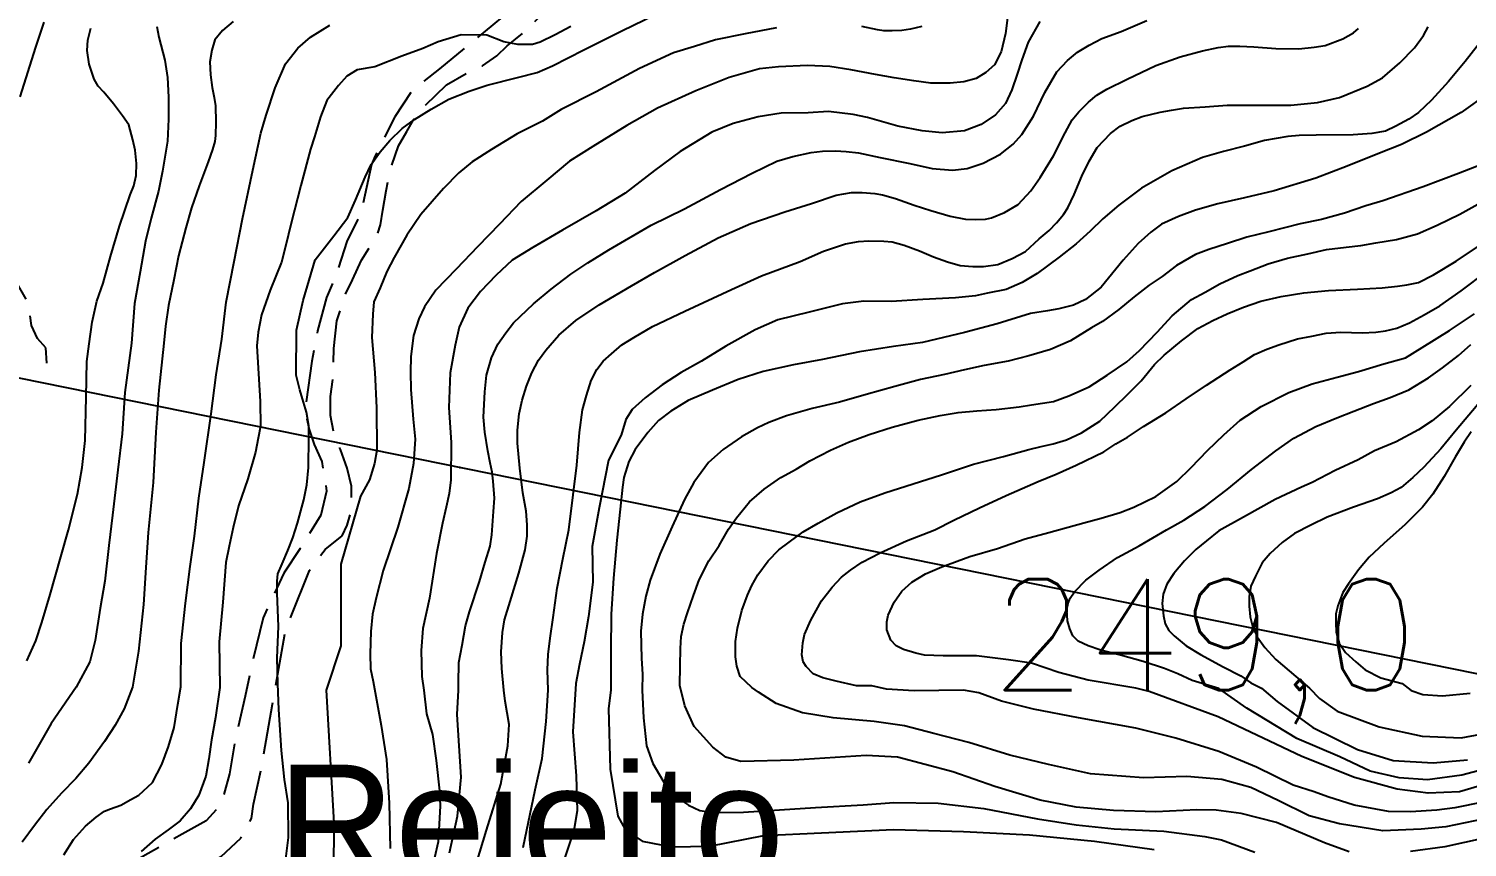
# Model space of a CAD drawing. Header units: millimetres. Extents: x 548366 to 1117317, y 7446967 to 14899125.
# Drawn here: x 555678 to 556196, y 7454978 to 7455273 of the extents above; entities that cross this region are included whole.
import ezdxf

# ---------------------------------------------------------------- set-up
doc = ezdxf.new("R2010")
doc.units = ezdxf.units.MM
doc.header["$MEASUREMENT"] = 0
doc.linetypes.add('MEIO-FIOx2', pattern=[20, 15, -5])
for name, color, linetype in [('CURVA_INTERMEDIÁRIA', 32, 'Continuous'), ('CURVA_MESTRA', 36, 'Continuous'), ('PTO_COTADO', 7, 'Continuous'), ('RADIAIS', 222, 'Continuous'), ('RUA_PAV_C_MEIO_FIO', 1, 'MEIO-FIOx2'), ('TXT_TOPÔNIMOS_1', 2, 'Continuous')]:
    doc.layers.add(name, color=color, linetype=linetype)
doc.styles.add('ARIAL', font='ARIAL.TTF')
doc.styles.add('ROMANS', font='romans.shx')

msp = doc.modelspace()

# ---------------------------------------------------------------- linework, layer by layer
at = {"layer": 'CURVA_INTERMEDIÁRIA'}
for points, elevation in [([(555770.67, 7454974.06), (555771.62, 7454981.69), (555771.41, 7454994.19), (555770.16, 7455002.55), (555769.04, 7455013.04), (555768.12, 7455027.74), (555767.74, 7455037.03), (555767.52, 7455046.44), (555767.95, 7455057.72), (555767.52, 7455069.65), (555767.43, 7455073.99), (555767.78, 7455076.68), (555769.34, 7455080.24), (555771.34, 7455085.09), (555773.17, 7455089.65), (555774.82, 7455094.94), (555777.08, 7455103.27), (555778.12, 7455108.65), (555778.73, 7455114.98), (555778.91, 7455125.72), (555778.91, 7455129.97), (555778.04, 7455134.83), (555776.56, 7455139.6), (555775.61, 7455142.89), (555774.39, 7455148.16), (555774.41, 7455164.36), (555776.85, 7455175.08), (555781.23, 7455189.69), (555787.89, 7455198.38), (555792.92, 7455204.94), (555795.71, 7455211.19), (555799.18, 7455219.47), (555801.39, 7455224.08), (555804.59, 7455228.58), (555808.06, 7455232.62), (555812.49, 7455237.05), (555816.92, 7455240.22), (555822.98, 7455243.97), (555829.33, 7455247.53), (555836.65, 7455250.42), (555843.1, 7455252.54), (555854.08, 7455255.32), (555861.1, 7455257.15), (555866.65, 7455259.51), (555878.01, 7455265.28), (555891.87, 7455272.31), (555907.47, 7455279.9)], 70), ([(556030.97, 7455279.75), (556029.88, 7455271.24), (556028.3, 7455264.6), (556025.87, 7455259.96), (556022.81, 7455257.12), (556019.33, 7455255.01), (556014.9, 7455253.85), (556009.94, 7455253.32), (556002.97, 7455253.32), (555996.85, 7455254.16), (555989.78, 7455255.22), (555983.03, 7455256.48), (555974.17, 7455258.17), (555966.59, 7455259.33), (555958.5, 7455259.66), (555948.08, 7455259.22), (555941.2, 7455258.44), (555930.34, 7455255.34), (555918.36, 7455250.58), (555904.51, 7455244.26), (555893.47, 7455238.1), (555881.16, 7455230.57), (555872.74, 7455225.25), (555864.65, 7455218.38), (555855.33, 7455210.74), (555847.57, 7455202.54), (555839.76, 7455194.47), (555832, 7455186.38), (555824.68, 7455178.74), (555820.58, 7455172.76), (555818.47, 7455168.44), (555816.59, 7455162.46), (555815.59, 7455154.92), (555815.48, 7455149.3), (555815.59, 7455142.99), (555816.48, 7455132.35), (555817.14, 7455125.15), (555816.59, 7455116.4), (555814.92, 7455107.36), (555810.93, 7455093.4), (555805.72, 7455077.89), (555803.16, 7455067.96), (555801.83, 7455062.09), (555801.27, 7455055.88), (555800.94, 7455047.79), (555801.16, 7455042.48), (555802.12, 7455037.88), (555804.99, 7455022), (555806.91, 7455009.75), (555807.87, 7454994.06), (555808.25, 7454977.8)], 90), ([(555683.47, 7455275.24), (555680.47, 7455266.25), (555674.8, 7455248.38)], 10), ([(555751.69, 7455275.48), (555747.77, 7455272.23), (555745.09, 7455268.89), (555743.94, 7455265.16), (555743.27, 7455260.96), (555743.47, 7455256.28), (555744.04, 7455251.78), (555744.8, 7455248.15), (555745.28, 7455245.14), (555745.38, 7455239.22), (555745.28, 7455234.44), (555745.09, 7455232.34), (555744.14, 7455229.38), (555742.61, 7455224.98), (555739.35, 7455216.38), (555736.58, 7455208.37), (555734.57, 7455201.21), (555731.99, 7455191.18), (555730.27, 7455182.48), (555728.35, 7455173.31), (555727.21, 7455165.86), (555726.63, 7455159.65), (555724.81, 7455142.74), (555723.76, 7455127.64), (555722.8, 7455109.49), (555721.07, 7455091.53), (555720.21, 7455078.92), (555719.34, 7455065.56), (555717.52, 7455048.74), (555715.34, 7455035.84), (555712.37, 7455028.08), (555709.12, 7455022.16), (555705.31, 7455016.23), (555699.66, 7455008.47), (555695, 7455002.97), (555689.78, 7454997.61), (555684.55, 7454991.82), (555680.03, 7454986.04), (555675.65, 7454980.01)], 40), ([(555677.29, 7455045.36), (555680.5, 7455052.49), (555682.74, 7455059.09), (555685.77, 7455069.26), (555689.52, 7455082.71), (555692.38, 7455092.43), (555695.59, 7455105.27), (555697.3, 7455114.97), (555698.37, 7455124.6), (555698.64, 7455140.3), (555698.91, 7455153.11), (555699.8, 7455159.45), (555700.87, 7455167.21), (555702.48, 7455174.88), (555704.8, 7455181.28), (555707.48, 7455190.91), (555710.69, 7455201.88), (555714.53, 7455213.12), (555715.8, 7455216.41), (555716.69, 7455220.06), (555716.78, 7455224.35), (555716.33, 7455229.16), (555715.53, 7455232.91), (555714.01, 7455238.26), (555711.78, 7455241.56), (555708.48, 7455245.84), (555705, 7455250.03), (555703.01, 7455252.24), (555701.58, 7455254.73), (555699.71, 7455260.17), (555699.08, 7455265.08), (555699.26, 7455268.82), (555700.33, 7455273.1)], 20), ([(555724.19, 7455273.68), (555724.82, 7455269.86), (555727.05, 7455261.56), (555727.94, 7455255.41), (555728.3, 7455248.27), (555728.39, 7455240.33), (555728.03, 7455232.49), (555726.24, 7455221.61), (555724.72, 7455214.38), (555722.05, 7455204.75), (555720.08, 7455196.46), (555718.12, 7455185.33), (555716.15, 7455174), (555714.99, 7455159.73), (555712.67, 7455141.9), (555711.6, 7455127.1), (555710.08, 7455114.08), (555708.12, 7455097.77), (555706.87, 7455086.8), (555705.44, 7455073.96), (555703.75, 7455064.27), (555701.96, 7455052.68), (555700, 7455045.01), (555695.14, 7455035.84), (555686.1, 7455022.72), (555677.91, 7455008.47)], 30), ([(555873.23, 7455273.78), (555867.59, 7455270.72), (555862.23, 7455268.05), (555859.46, 7455267.29), (555857.36, 7455267.19), (555854.2, 7455267.29), (555849.08, 7455268.25), (555843, 7455270.65), (555833.8, 7455270.67), (555825.52, 7455268.26), (555820.01, 7455265.85), (555812.42, 7455263.09), (555802.67, 7455259.18), (555796.3, 7455258.07), (555792.57, 7455255.78), (555789.6, 7455252.43), (555785.4, 7455247.08), (555783.1, 7455241.25), (555780.9, 7455233.99), (555779.55, 7455229.54), (555776.01, 7455216.45), (555772.57, 7455202.88), (555770.46, 7455194.47), (555769.01, 7455188.87), (555765, 7455178.74), (555761.84, 7455169.86), (555760.6, 7455163.65), (555760.21, 7455158.7), (555761.36, 7455138.73), (555761.46, 7455129.85), (555760.6, 7455125.45), (555759.64, 7455120.41), (555756.96, 7455110.85), (555753.61, 7455101.11), (555751.6, 7455093.37), (555750.17, 7455086.58), (555749.02, 7455080.68), (555747.97, 7455066.44), (555746.54, 7455052.2), (555746.86, 7455035.72), (555745.27, 7455024.91), (555743.78, 7455016.86), (555742.83, 7455009.97), (555741.77, 7455003.84), (555739.33, 7454996.95), (555736.25, 7454991.97), (555732.54, 7454987.74), (555728.19, 7454984.45), (555723.53, 7454981.06), (555718.54, 7454976.61)], 60), ([(555947.33, 7455273.21), (555936.13, 7455271.13), (555925.36, 7455268.96), (555917.85, 7455266.56), (555910.29, 7455264.22), (555897.96, 7455258.58), (555882.42, 7455250.17), (555869.75, 7455243.83), (555863.1, 7455239.63), (555853.9, 7455235.12), (555844.7, 7455229.39), (555837.75, 7455225.05), (555832.98, 7455220.98), (555827.39, 7455215.45), (555819.23, 7455206), (555814.19, 7455198.54), (555809.67, 7455190.5), (555806.98, 7455185.47), (555804.63, 7455179.57), (555802.37, 7455174.54), (555801.94, 7455170.12), (555801.59, 7455161.7), (555802.63, 7455149.13), (555803.33, 7455136.38), (555803.42, 7455121.2), (555802.55, 7455116.43), (555800.72, 7455110.44), (555797.48, 7455104.55), (555790.4, 7455080.12), (555790.4, 7455050.71), (555785.12, 7455034.81), (555787.95, 7454986.99), (555787.74, 7454969.08)], 80), ([(555829.62, 7454976.14), (555832.48, 7454989.44), (555833.76, 7455003.43), (555832.33, 7455025.98), (555832.84, 7455034.81), (555832.84, 7455037.16), (555832.92, 7455044.73), (555834.09, 7455050.98), (555835.33, 7455057.95), (555836.75, 7455062.94), (555840.33, 7455073.85), (555842.41, 7455080.84), (555844.16, 7455086.58), (555844.76, 7455090.71), (555845.42, 7455099.04), (555845.76, 7455103.86), (555845.26, 7455110.02), (555844.92, 7455113.27), (555844.17, 7455116.6), (555843.34, 7455120.93), (555842.34, 7455127.67), (555841.84, 7455133), (555842.26, 7455142.15), (555842.92, 7455148.23), (555844.67, 7455154.39), (555847, 7455159.3), (555849.83, 7455163.46), (555852.62, 7455167.01), (555859.79, 7455173.92), (555866.2, 7455179.16), (555873.28, 7455184.57), (555879.36, 7455188.65), (555886.94, 7455193.31), (555902.24, 7455202.18), (555914.23, 7455208.01), (555927.14, 7455215), (555938.64, 7455220.91), (555947.52, 7455225.18), (555953.26, 7455226.93), (555959.84, 7455228.34), (555963.92, 7455228.84), (555968.67, 7455229.01), (555972.5, 7455228.68), (555976.92, 7455228.18), (555984.66, 7455226.51), (555995.33, 7455224.43), (556003.46, 7455222.61), (556010.79, 7455222.02), (556016.04, 7455222.61), (556021.79, 7455224.52), (556028.04, 7455227.77), (556032.62, 7455231.34), (556035.78, 7455234.84), (556039.89, 7455241.39), (556043.97, 7455249.96), (556048.3, 7455257.45), (556052.22, 7455261.53), (556055.8, 7455264.53), (556059.96, 7455267.03), (556064.54, 7455269.36), (556071.51, 7455271.96), (556080.75, 7455275.87)], 110), ([(555838.1, 7454968.51), (555842.95, 7454984.3), (555848.07, 7455000.89), (555850.62, 7455014.73), (555851.04, 7455022.36), (555849.56, 7455030.84), (555849.13, 7455034.81), (555848.43, 7455042.56), (555848.18, 7455048.53), (555848.6, 7455055.52), (555849.43, 7455060.1), (555851.43, 7455066.67), (555854.59, 7455076.91), (555856.85, 7455085.3), (555857.6, 7455090.21), (555857.6, 7455094.29), (555857.18, 7455099.2), (555856.01, 7455105.86), (555854.85, 7455114.68), (555854.01, 7455123.67), (555854.1, 7455128.4), (555854.68, 7455134.3), (555855.76, 7455139.21), (555857.26, 7455144.21), (555859.18, 7455149.04), (555861.68, 7455153.53), (555864.3, 7455157.17), (555868.96, 7455162.58), (555875.13, 7455167.91), (555883.45, 7455173.48), (555895.12, 7455180.31), (555903.41, 7455185.09), (555914.4, 7455191.24), (555926.31, 7455197.65), (555938.14, 7455202.73), (555950.35, 7455207), (555959.93, 7455210), (555968.84, 7455213), (555974.34, 7455213.91), (555978.17, 7455213.99), (555982.75, 7455213.58), (555985.5, 7455213.08), (555990.17, 7455211.75), (555996.91, 7455209.42), (556002.97, 7455207.52), (556009.88, 7455205.43), (556015.46, 7455204.35), (556019.21, 7455204.19), (556022.63, 7455204.35), (556024.79, 7455204.77), (556029.46, 7455206.77), (556034.37, 7455209.68), (556038.95, 7455214.59), (556042.37, 7455219.33), (556047.11, 7455227.16), (556051.32, 7455235.39), (556053.9, 7455240.13), (556056.31, 7455243.04), (556059.73, 7455246.46), (556062.73, 7455248.95), (556066.39, 7455251.2), (556073.64, 7455254.7), (556084.05, 7455259.69), (556092.71, 7455262.77), (556100.77, 7455264.94), (556106.44, 7455266.11), (556110.19, 7455266.61), (556111.93, 7455266.69), (556114.27, 7455266.69), (556119.35, 7455266.36), (556127.26, 7455265.78), (556135.51, 7455265.69), (556141.09, 7455266.28), (556145, 7455266.94), (556151.38, 7455269.32), (556155.21, 7455271.4), (556156.96, 7455272.98)], 120), ([(555856.13, 7454978.11), (555860.37, 7454998.87), (555862.89, 7455010.18), (555864.39, 7455023.5), (555865.05, 7455034.81), (555864.85, 7455042.11), (555865.1, 7455047.6), (555865.85, 7455053.43), (555866.94, 7455060.92), (555868.35, 7455071.49), (555870.44, 7455081.88), (555872.52, 7455092.45), (555874.11, 7455105.1), (555875.44, 7455115.73), (555876.44, 7455127.55), (555877.45, 7455135.66), (555878.87, 7455140.82), (555880.54, 7455146.23), (555882.62, 7455150.22), (555884.95, 7455153.22), (555887.95, 7455155.88), (555891.61, 7455159.05), (555895.94, 7455161.71), (555902.74, 7455165.75), (555914.31, 7455171.25), (555931.14, 7455179.07), (555941.97, 7455183.98), (555955.85, 7455189.09), (555964.35, 7455192.83), (555972.26, 7455195.49), (555976.92, 7455196.33), (555980.67, 7455196.58), (555986, 7455196.41), (555989, 7455196.16), (555993.33, 7455194.99), (555998.83, 7455193), (556003.91, 7455190.83), (556008.97, 7455188.99), (556013.55, 7455187.66), (556018.13, 7455187.25), (556021.88, 7455187.25), (556027.04, 7455188.08), (556032.29, 7455190.16), (556037.04, 7455192.74), (556042.03, 7455197.23), (556045.53, 7455200.31), (556048.28, 7455203.06), (556050.78, 7455206.06), (556052.3, 7455208.45), (556054.64, 7455213.2), (556057.38, 7455219.86), (556059.97, 7455225.18), (556062.88, 7455230.18), (556067.71, 7455235.17), (556071.13, 7455237.83), (556075.38, 7455239.91), (556079.12, 7455241.33), (556085.59, 7455242.85), (556089.59, 7455243.6), (556094.01, 7455244.35), (556101.75, 7455244.76), (556109.67, 7455245.34), (556123.08, 7455245.34), (556132.65, 7455245.43), (556142.2, 7455246.37), (556150.2, 7455248.12), (556160.11, 7455252.28), (556165.61, 7455255.27), (556171.86, 7455260.6), (556177.14, 7455265.99), (556180.47, 7455270.48), (556182.06, 7455273.56)], 130), ([(555999.66, 7455273.73), (555995.67, 7455272.77), (555992.46, 7455272.34), (555989.07, 7455272.16), (555986.03, 7455272.16), (555983.77, 7455272.51), (555978.04, 7455273.73)], 80), ([(556201.87, 7455269.36), (556195.45, 7455261.12), (556189.46, 7455253.88), (556183.29, 7455247.14), (556178.63, 7455242.73), (556175.09, 7455240.33), (556170.43, 7455237.84), (556166.76, 7455236.09), (556161.85, 7455235.17), (556155.1, 7455234.76), (556141.77, 7455234.59), (556135.69, 7455234.51), (556131.61, 7455234.09), (556123.12, 7455232.68), (556115.95, 7455230.59), (556108.32, 7455228.75), (556100.82, 7455226.59), (556089.82, 7455221.76), (556078.83, 7455215.52), (556070.67, 7455209.44), (556064.96, 7455204.48), (556060.3, 7455199.99), (556055.3, 7455195.49), (556049.14, 7455190.67), (556041.22, 7455184.84), (556035.85, 7455181.49), (556030.1, 7455179.07), (556023.36, 7455177.66), (556019.03, 7455176.74), (556011.86, 7455175.99), (556000.12, 7455175.41), (555988.71, 7455174.74), (555978.81, 7455174.81), (555971.15, 7455173.81), (555959.07, 7455170.9), (555947.83, 7455168.07), (555939.66, 7455164.49), (555929.09, 7455158.58), (555920.29, 7455153.21), (555913.04, 7455149.13), (555906.21, 7455144.72), (555900.05, 7455140.06), (555895.38, 7455135.82), (555893.13, 7455132.24), (555891.38, 7455126.58), (555886.79, 7455117.58), (555883.49, 7455100.36), (555880.92, 7455086.43), (555881.19, 7455073.66), (555879.61, 7455061.26), (555878.11, 7455052.1), (555876.45, 7455044.11), (555875.03, 7455037.2), (555874.05, 7455019.81), (555875.22, 7455003.96), (555875.54, 7454991.35), (555874.37, 7454984.25), (555871.08, 7454974.55)], 140), ([(556209.68, 7455227.24), (556193, 7455220.8), (556180.26, 7455215.97), (556165.83, 7455210.89), (556159.64, 7455209.09), (556151.98, 7455206.51), (556143.68, 7455204.26), (556136.02, 7455202.65), (556124.65, 7455199.83), (556116.83, 7455197.81), (556109.82, 7455195.64), (556103.13, 7455193.38), (556098.24, 7455191.57), (556091.46, 7455187.7), (556086.3, 7455183.67), (556081.55, 7455180.53), (556076.23, 7455176.34), (556070.66, 7455171.83), (556064.78, 7455167.56), (556060.86, 7455165.18), (556053.28, 7455160.59), (556046.03, 7455157.37), (556038.21, 7455155.19), (556030.87, 7455153.26), (556022.17, 7455151.65), (556015.07, 7455150.04), (556007.82, 7455148.43), (555999.29, 7455146.64), (555990.02, 7455144.06), (555979.7, 7455141.24), (555970.1, 7455138.5), (555960.19, 7455136.16), (555950.92, 7455133.59), (555944.63, 7455131.17), (555940.48, 7455129.17), (555934.76, 7455126.03), (555928.15, 7455121.36), (555922.91, 7455116.69), (555917.59, 7455109.52), (555914.2, 7455103.4), (555909.73, 7455093.68), (555905.38, 7455083.78), (555901.83, 7455074.35), (555900.3, 7455068.57), (555899.09, 7455062.12), (555898.52, 7455056), (555898.76, 7455046.18), (555899.09, 7455040.46), (555898.99, 7455034.81), (555899.5, 7455024.82), (555900.53, 7455014.7), (555902.86, 7455008.39), (555907.56, 7455000.14), (555910.21, 7454996.97), (555915.69, 7454993.3), (555919.72, 7454991.39), (555924.6, 7454990.75), (555935.52, 7454990.86), (555961.4, 7454992.55), (555978.58, 7454993.51), (555989.58, 7454994.34), (556005.59, 7454994.02), (556022.03, 7454992.11), (556041.33, 7454988.4), (556055.32, 7454986.29), (556069, 7454984.86), (556086.92, 7454984.01), (556101.66, 7454982.1), (556107.6, 7454980.83), (556119.68, 7454976.38)], 160), ([(556153.6, 7454976.49), (556144.71, 7454979.83), (556127.43, 7454987.14), (556114.7, 7454990.32), (556105.79, 7454991.59), (556098.79, 7454991.69), (556083.95, 7454990.95), (556068.78, 7454991.48), (556055.32, 7454992.64), (556042.28, 7454995.19), (556026.06, 7455000.06), (556010.89, 7455005.36), (555990.95, 7455010.65), (555979.64, 7455011.22), (555953.66, 7455009.51), (555934.46, 7455009.08), (555929.16, 7455010.59), (555924.39, 7455014.19), (555917.68, 7455021.65), (555914.31, 7455029.13), (555912.51, 7455036.44), (555912.67, 7455043.51), (555912.75, 7455049.72), (555913.07, 7455054.09), (555914.03, 7455058.47), (555915.3, 7455062.61), (555917.46, 7455068.88), (555919.53, 7455074.45), (555923.03, 7455081.38), (555926.7, 7455086.87), (555930.12, 7455092.68), (555932.93, 7455096.8), (555937.63, 7455102.53), (555942.97, 7455107.15), (555948.94, 7455111.29), (555954.44, 7455114.31), (555959.38, 7455117.34), (555966.79, 7455121.16), (555973.32, 7455124.03), (555980.78, 7455126.78), (555988.99, 7455129.49), (555998.39, 7455131.96), (556006.36, 7455133.71), (556012.81, 7455134.75), (556019.58, 7455135.3), (556026.43, 7455135.78), (556034.72, 7455136.74), (556039.24, 7455137.45), (556047.13, 7455138.73), (556052.7, 7455140.72), (556059.95, 7455143.98), (556066.49, 7455148.12), (556073.5, 7455152.98), (556078.16, 7455157.01), (556084.53, 7455163.61), (556089.87, 7455169.58), (556096.88, 7455175.4), (556101.82, 7455178.02), (556107.03, 7455181.1), (556113.49, 7455184.04), (556118.03, 7455185.8), (556124.48, 7455188.26), (556131.41, 7455190.25), (556138.74, 7455191.92), (556145.51, 7455193.44), (556152.6, 7455194.31), (556157.86, 7455194.87), (556163.26, 7455195.84), (556170.67, 7455197.03), (556178.23, 7455199.1), (556185.4, 7455202.13), (556193.53, 7455206.11), (556202.21, 7455210.96)], 170), ([(556202.38, 7454988.46), (556188.49, 7454985.6), (556179.58, 7454984.75), (556165.79, 7454984.12), (556150.22, 7454986.61), (556139.2, 7454989.47), (556128.05, 7454995.01), (556118.2, 7454999.69), (556107.81, 7455002.61), (556095.19, 7455003.67), (556079.6, 7455003.18), (556060.51, 7455004.67), (556045.36, 7455007.95), (556031.36, 7455011.34), (556016.62, 7455015.95), (556004, 7455019.18), (555993.5, 7455021.94), (555982.58, 7455023.42), (555967.76, 7455024.78), (555956.73, 7455026.58), (555947.29, 7455029.97), (555940.82, 7455034), (555938.49, 7455035.7), (555934.29, 7455039.62), (555933.02, 7455043.36), (555932.62, 7455046.7), (555932.62, 7455052.28), (555933.26, 7455057.05), (555934.85, 7455063.42), (555936.92, 7455068.91), (555938.44, 7455072.41), (555940.59, 7455076.23), (555944.33, 7455081.33), (555948.16, 7455085.31), (555951.98, 7455088.09), (555956.92, 7455091.76), (555962.34, 7455094.86), (555969.11, 7455098.6), (555977.47, 7455102.58), (555986.4, 7455105.85), (555996.57, 7455108.99), (556006.77, 7455112.34), (556018.32, 7455116.08), (556029.15, 7455118.87), (556038.31, 7455121.41), (556042.68, 7455122.55), (556047.06, 7455123.5), (556051.84, 7455124.85), (556057.25, 7455127.4), (556063.87, 7455131.62), (556069.21, 7455136.72), (556073.75, 7455141.17), (556078.7, 7455146.17), (556083.56, 7455152.06), (556087.06, 7455155.41), (556093.28, 7455160.5), (556099.09, 7455164.96), (556104.51, 7455167.83), (556109.69, 7455170.22), (556115.57, 7455172.64), (556121.79, 7455174.79), (556129.2, 7455176.54), (556137.32, 7455177.82), (556146.25, 7455178.61), (556156.6, 7455179.09), (556165.53, 7455179.57), (556171.02, 7455180.2), (556174.43, 7455180.71), (556178.57, 7455181.58), (556184.07, 7455184.29), (556192.2, 7455189.23), (556202.71, 7455196.31)], 180), ([(556201.74, 7454994.45), (556191.67, 7454992.33), (556185.2, 7454991.49), (556175.76, 7454990.96), (556167.81, 7454991.06), (556155.4, 7454993.29), (556145.98, 7454996.3), (556141, 7454998.2), (556133.47, 7455000.53), (556120.21, 7455007), (556106.75, 7455012.61), (556091.16, 7455017.49), (556076.84, 7455021.09), (556056.17, 7455024.8), (556039.95, 7455027.87), (556028.39, 7455030.84), (556020.23, 7455033.8), (556014.75, 7455034.72), (555997, 7455034.54), (555987.03, 7455035.07), (555981.73, 7455036.34), (555976.2, 7455036.27), (555968.87, 7455037.94), (555964.09, 7455039.22), (555960.59, 7455040.65), (555958.04, 7455043.28), (555957, 7455044.95), (555956.44, 7455047.5), (555956.84, 7455051.79), (555957.4, 7455054.74), (555959.71, 7455059.91), (555963.61, 7455066.92), (555967.46, 7455071.83), (555970.8, 7455075.42), (555974.07, 7455077.96), (555978.21, 7455080.83), (555984.75, 7455084.25), (555994.23, 7455088.47), (556004.42, 7455092.53), (556011.28, 7455095.95), (556020.49, 7455100.39), (556030.13, 7455104.85), (556041.6, 7455109.86), (556048.06, 7455112.49), (556055.31, 7455115.83), (556065.27, 7455120.61), (556069.54, 7455123.44), (556073.76, 7455125.83), (556079.58, 7455129.65), (556087.55, 7455134.66), (556094.88, 7455139.6), (556102.21, 7455144.61), (556110.81, 7455150.11), (556115.41, 7455152.94), (556119.55, 7455155.57), (556124.01, 7455157.56), (556128.31, 7455159.15), (556135.08, 7455161.22), (556140.18, 7455162.26), (556145.36, 7455163.29), (556150.62, 7455163.61), (556158.35, 7455163.45), (556163.21, 7455163.61), (556166.71, 7455164.09), (556170.86, 7455165.12), (556175.38, 7455166.98), (556180.72, 7455169.92), (556186.29, 7455173.19), (556193.94, 7455178.52), (556203.18, 7455185.45)], 190), ([(556208.32, 7455007.91), (556194.21, 7455004.09), (556181.91, 7455002.5), (556171.63, 7455003.14), (556161.23, 7455005.58), (556150.28, 7455010.7), (556134.74, 7455017.38), (556116.82, 7455028.29), (556106.75, 7455035.39), (556097.06, 7455038.27), (556091.87, 7455040.69), (556087.18, 7455042.53), (556079.48, 7455045.12), (556071.28, 7455047.38), (556063.87, 7455049.33), (556059.6, 7455050.67), (556056.08, 7455052.43), (556054.16, 7455054.27), (556052.98, 7455056.78), (556052.15, 7455059.7), (556051.98, 7455063.8), (556052.4, 7455066.06), (556053.15, 7455067.9), (556054.74, 7455070.16), (556058.84, 7455074.34), (556063.64, 7455077.91), (556070.17, 7455082.51), (556077.95, 7455086.77), (556087.83, 7455092.46), (556094.06, 7455096.01), (556101.67, 7455100.87), (556109.71, 7455107.05), (556118.5, 7455114.25), (556127.2, 7455120.94), (556133.67, 7455125.51), (556141.62, 7455129.69), (556149.24, 7455132.87), (556155.35, 7455135.21), (556162.47, 7455137.97), (556168.46, 7455140.08), (556175.15, 7455142.84), (556182.27, 7455147.27), (556187.29, 7455150.79), (556193.07, 7455155.3), (556197.42, 7455159.23)], 210), ([(556197.53, 7455144.45), (556189.79, 7455136.94), (556183.51, 7455131.75), (556178.66, 7455128.49), (556170.54, 7455124.14), (556162.79, 7455120.93), (556156.93, 7455117.67), (556148.56, 7455113.82), (556140.27, 7455109.47), (556136.42, 7455107.8), (556126.96, 7455103.45), (556115.58, 7455097.09), (556106.71, 7455092.08), (556102.24, 7455088.58), (556098.39, 7455085.4), (556094.37, 7455081.31), (556090.52, 7455076.79), (556088.01, 7455072.94), (556086.59, 7455069.35), (556086.25, 7455066), (556086.75, 7455061.57), (556087.34, 7455058.64), (556088.68, 7455056.22), (556090.55, 7455054.26), (556094.99, 7455050.74), (556100.09, 7455047.65), (556108.21, 7455043.13), (556114.66, 7455039.87), (556118.17, 7455037.36), (556122.12, 7455035.5), (556127.7, 7455030.64), (556140.57, 7455021.3), (556156.67, 7455013.42), (556169.5, 7455009.39), (556183.93, 7455008.54), (556196.23, 7455009.71)], 220), ([(556201.36, 7455139.22), (556192.24, 7455128.43), (556186.72, 7455121.66), (556180.52, 7455115.05), (556176.53, 7455111.38), (556172.35, 7455107.78), (556168.83, 7455105.77), (556163.81, 7455103.68), (556155.19, 7455100.67), (556145.73, 7455097.08), (556139.87, 7455094.15), (556134.01, 7455091.14), (556129.49, 7455087.88), (556125.14, 7455083.95), (556122.29, 7455080.6), (556119.87, 7455075.77), (556118.28, 7455072.25), (556117.61, 7455068.49), (556117.61, 7455065.06), (556117.94, 7455061.13), (556118.78, 7455057.79), (556120.45, 7455053.94), (556123.21, 7455050.09), (556127.23, 7455045.83), (556134.43, 7455039.64), (556139.41, 7455035.5), (556142.91, 7455031.79), (556149.27, 7455027.23), (556164.41, 7455021.58), (556179.9, 7455018.19), (556194, 7455017.55), (556206.2, 7455019.88)], 230), ([(556197.59, 7455127.75), (556195.04, 7455124.08), (556191.88, 7455118.68), (556187.89, 7455111.67), (556183.81, 7455105.35), (556180.04, 7455100.67), (556173.82, 7455094.35), (556166.17, 7455087.52), (556160.87, 7455082.63), (556156.99, 7455078.05), (556153.42, 7455073.06), (556151.37, 7455069.88), (556149.55, 7455065.17), (556148.8, 7455062.28), (556148.8, 7455059.17), (556148.91, 7455055.64), (556150.09, 7455051.68), (556152.33, 7455048.36), (556156.08, 7455044.94), (556159.4, 7455042.05), (556165.08, 7455039.16), (556172.72, 7455037.12), (556175.99, 7455034.67), (556180.13, 7455033.18), (556187.23, 7455032.76), (556197.2, 7455033.71)], 240), ([(556209.41, 7454983), (556188.06, 7454978.39), (556175.74, 7454976.69)], 170)]:
    msp.add_lwpolyline(points, dxfattribs=dict(at, elevation=elevation))
at = {"layer": 'CURVA_MESTRA'}
for points, elevation in [([(555690.64, 7454975.5), (555694.15, 7454981), (555698.42, 7454985.79), (555702.31, 7454988.99), (555705.29, 7454991.16), (555707.41, 7454992.08), (555711.12, 7454993.35), (555714.72, 7454995.36), (555717.69, 7454996.95), (555722.57, 7455001.51), (555725.97, 7455007.96), (555728.3, 7455014.42), (555730.42, 7455021.31), (555731.72, 7455029.54), (555732.75, 7455035.93), (555732.95, 7455051.52), (555734.48, 7455066.04), (555736.11, 7455079.29), (555737.74, 7455090.18), (555739.27, 7455103.85), (555741.18, 7455116.73), (555743.76, 7455134.31), (555745.48, 7455148.26), (555747.59, 7455161.15), (555749.12, 7455174.43), (555751.99, 7455189.14), (555755.06, 7455204.41), (555758.69, 7455222), (555761.66, 7455235.28), (555763.58, 7455241.76), (555766.74, 7455251.6), (555770.47, 7455260.29), (555774.96, 7455265.93), (555779.55, 7455269.85), (555786.44, 7455274.15)], 50), ([(556042.22, 7455275.56), (556037.97, 7455268.07), (556035.79, 7455261.77), (556034.04, 7455256.61), (556032.12, 7455250.95), (556029.87, 7455246.04), (556026.21, 7455241.88), (556021.04, 7455238.38), (556015.05, 7455236.13), (556007.05, 7455235.47), (555999.84, 7455236.1), (555991.09, 7455237.85), (555980.18, 7455241.01), (555975.02, 7455242.09), (555966.11, 7455243.09), (555958.78, 7455242.68), (555949.06, 7455242.5), (555940.73, 7455241.25), (555931.74, 7455238.84), (555924.08, 7455235.67), (555912.66, 7455228.77), (555903.36, 7455221.91), (555892.79, 7455213.75), (555882.46, 7455207.35), (555870.3, 7455200.44), (555859.55, 7455194.2), (555852.09, 7455189.55), (555846.34, 7455184.14), (555840.76, 7455178.32), (555836.18, 7455172.33), (555833.02, 7455165.5), (555831.59, 7455158.96), (555829.75, 7455148.97), (555829.34, 7455136.49), (555830.17, 7455123.94), (555830.08, 7455110.54), (555829.5, 7455105.55), (555828.42, 7455100.64), (555827, 7455094.89), (555824.9, 7455084), (555822.41, 7455067.94), (555819.99, 7455056.95), (555819.4, 7455049.06), (555819.57, 7455039.65), (555820.29, 7455034.81), (555821.33, 7455026.18), (555823.4, 7455018.83), (555824.82, 7455009.42), (555825.98, 7454998.45), (555826.24, 7454993.04), (555825.47, 7454980.15), (555824.17, 7454974.34)], 100), ([(556203.72, 7455249.75), (556193.97, 7455242.75), (556181.55, 7455235.66), (556172.44, 7455231.23), (556164.58, 7455228.11), (556152.97, 7455223.44), (556141.61, 7455219.09), (556126.61, 7455214.5), (556115.99, 7455211.99), (556106.31, 7455209.9), (556098.25, 7455207.56), (556092.13, 7455205.31), (556086.08, 7455202.57), (556082.21, 7455199.67), (556077.69, 7455195.56), (556072.27, 7455189.62), (556064.37, 7455179.88), (556058.64, 7455175.45), (556054.29, 7455173.43), (556049.05, 7455172.06), (556044.94, 7455171.34), (556038.84, 7455170.35), (556026.83, 7455166.72), (556015.14, 7455163.58), (555999.98, 7455159.88), (555989.52, 7455158.5), (555977.27, 7455156.56), (555963.89, 7455153.82), (555953.49, 7455151.89), (555942.6, 7455149.55), (555933.52, 7455146.61), (555924.33, 7455142.74), (555915.54, 7455139.11), (555909.25, 7455135.25), (555904.9, 7455131.86), (555901.03, 7455127.59), (555896.43, 7455121.47), (555894.18, 7455117.12), (555892.4, 7455111.32), (555891.83, 7455107.87), (555891.1, 7455099.98), (555889.89, 7455088.78), (555888.68, 7455075.11), (555887.79, 7455062.06), (555887.63, 7455048.79), (555887.72, 7455034.81), (555886.86, 7455028.19), (555887.41, 7455006.36), (555890.24, 7454989.41), (555892.79, 7454984.54), (555898.94, 7454980.41), (555909.54, 7454978.29), (555923.22, 7454978.61), (555942.84, 7454982.42), (555963.53, 7454983.44), (555989.47, 7454984.53), (556014.71, 7454983.9), (556038.54, 7454982.63), (556061.96, 7454980.43), (556083.42, 7454977.44)], 150), ([(556202.73, 7455000.95), (556193.4, 7454998.09), (556182.12, 7454997.63), (556170.88, 7454999.11), (556155.61, 7455003.25), (556136.65, 7455010.87), (556106.43, 7455025.11), (556081.61, 7455034.33), (556076.84, 7455035.5), (556059.6, 7455038.35), (556049.05, 7455041.11), (556039.18, 7455044.46), (556030.89, 7455045.71), (556019.36, 7455047.07), (556007.39, 7455047.15), (556000.7, 7455047.4), (555997.6, 7455048.07), (555993.16, 7455049.41), (555990.48, 7455050.75), (555988.56, 7455052.76), (555987.14, 7455056.44), (555987.05, 7455059.36), (555987.55, 7455061.79), (555989.73, 7455066.39), (555992.49, 7455070.4), (555996.11, 7455073.64), (556001.05, 7455076.65), (556006.91, 7455079.16), (556016.95, 7455082.84), (556026.91, 7455085.77), (556036.96, 7455089.2), (556045.49, 7455091.54), (556058.05, 7455094.97), (556064.3, 7455096.66), (556071.17, 7455098.67), (556076.1, 7455100.59), (556084.06, 7455104.44), (556091.51, 7455109.88), (556096.78, 7455114.89), (556102.6, 7455121.07), (556108.45, 7455126.75), (556114.4, 7455132.02), (556121.93, 7455136.87), (556131.89, 7455141.89), (556140.34, 7455145.07), (556149.38, 7455147.41), (556157.06, 7455149.45), (556166.18, 7455152.21), (556173.96, 7455154.47), (556179.99, 7455158.15), (556189.78, 7455164.25), (556198.79, 7455170.32)], 200)]:
    msp.add_lwpolyline(points, dxfattribs=dict(at, elevation=elevation))
at = {"layer": 'RADIAIS', "linetype": 'Continuous', "ltscale": 2.5}
msp.add_lwpolyline([(559262.31, 7454419.92), (549465.15, 7456405.57)], dxfattribs=at)
for radius in [4998.2, 3998.56, 2998.91, 1999.28]:
    msp.add_circle((554363.71, 7455412.75), radius, dxfattribs=at)
msp.add_point((555833.29, 7455114.9), dxfattribs=at)
at = {"layer": 'RUA_PAV_C_MEIO_FIO', "ltscale": 1.25, "flags": 128}
for points in [[(555684.47, 7455152.48), (555684.2, 7455158), (555681.15, 7455161.32), (555678.94, 7455166.02), (555678.11, 7455173.75), (555673.41, 7455182.04), (555665.94, 7455193.37), (555657.64, 7455200.83), (555644.08, 7455202.21), (555640.47, 7455203.18), (555638.25, 7455206.22), (555639.36, 7455227.22), (555643.23, 7455269.77), (555644.41, 7455284.08), (555646.35, 7455291.82), (555648.56, 7455298.45), (555650.77, 7455300.94), (555655.2, 7455303.7), (555663.22, 7455307.29), (555674.91, 7455311.86), (555681.7, 7455315.15), (555704.72, 7455327.17), (555712.18, 7455330.79), (555718.5, 7455331.42), (555731.23, 7455330.23), (555747.9, 7455329.92), (555763.96, 7455332.39), (555775.69, 7455335.16), (555793.59, 7455346.58), (555809.65, 7455362), (555814.89, 7455366.32), (555817.98, 7455374.03), (555818.6, 7455391.61), (555817.94, 7455412.75)], [(555986.98, 7455412.75), (555980.72, 7455403.33), (555977.4, 7455395.23), (555974.99, 7455385.87), (555973.16, 7455374.8), (555970, 7455361.19), (555965.86, 7455351.23), (555962.7, 7455346.85), (555956.28, 7455343.52), (555947.04, 7455339.63), (555937.3, 7455336.47), (555924.65, 7455334.04), (555913.94, 7455330.39), (555905.91, 7455324.8), (555894.71, 7455317.27), (555884.25, 7455307.79), (555861.86, 7455288.1), (555825.97, 7455258.5), (555816.23, 7455250.97), (555809.91, 7455241.25), (555802.83, 7455227.19), (555801.43, 7455224.07), (555797.76, 7455206.88), (555792.61, 7455196.29), (555788.97, 7455184.85), (555785.31, 7455176.13), (555782, 7455164.13), (555779.97, 7455153.24), (555777.51, 7455135.99), (555779.01, 7455128.57), (555780.87, 7455123.22), (555783.54, 7455117.05), (555785.32, 7455106.35), (555783.24, 7455097.79), (555775.83, 7455085.8), (555769.92, 7455076.83), (555766.33, 7455069.39), (555762.48, 7455060.82), (555758.55, 7455044.87), (555755.94, 7455032.58), (555752.59, 7455018.05), (555750.35, 7455004.64), (555747.32, 7454993.82), (555741.97, 7454987.68), (555733.21, 7454982.89), (555712.47, 7454971.12), (555701.54, 7454964.88), (555695.29, 7454958.13), (555690.08, 7454948.77), (555689.04, 7454944.09), (555688.52, 7454932.13), (555689.05, 7454927.01)], [(555729, 7454947.34), (555717.56, 7454951.12), (555712.75, 7454953.04), (555715.15, 7454956.08), (555721.88, 7454960.57), (555731.75, 7454964.7), (555738.07, 7454968.72), (555747.3, 7454974.81), (555754.4, 7454981.51), (555758.28, 7454988.58), (555758.91, 7454993.74), (555761.95, 7455007.45), (555765.8, 7455029.75), (555770.46, 7455056.15), (555779.16, 7455077.85), (555784.75, 7455085.4), (555790.87, 7455090.29), (555792.73, 7455094.18), (555794.26, 7455099.37), (555794.26, 7455108.24), (555792.73, 7455114.66), (555790.28, 7455121.39), (555787.77, 7455128), (555786.74, 7455133.62), (555786.74, 7455140.52), (555787.77, 7455148.45), (555787.87, 7455157.77), (555789.03, 7455167.74), (555791.86, 7455176.82), (555794.6, 7455182.45), (555797.87, 7455189.57), (555800.55, 7455193.81), (555803.52, 7455198.41), (555804.73, 7455202.29), (555805.61, 7455207.53), (555806.71, 7455214.53), (555808.52, 7455222.97), (555811.21, 7455230.7), (555814.14, 7455235.87), (555816.61, 7455240.14), (555820.88, 7455245.3), (555828.53, 7455252.72), (555836.92, 7455257.57), (555841.42, 7455259.6), (555846.59, 7455263.19), (555850.32, 7455266.77), (555853.38, 7455269.14), (555856.77, 7455271.85), (555861.66, 7455276.89), (555866.83, 7455281.84), (555874.93, 7455289.25), (555890.68, 7455304.98), (555893.22, 7455306.82)]]:
    msp.add_lwpolyline(points, dxfattribs=at)

# ---------------------------------------------------------------- texts
at = {"layer": 'PTO_COTADO', "style": 'ROMANS'}
msp.add_attdef('249,0', (556024.44, 7455034.77), '', height=40, dxfattribs=at)
at = {"layer": 'TXT_TOPÔNIMOS_1', "style": 'ARIAL'}
msp.add_text('Rejeito', height=42, dxfattribs=at).set_placement((555767.57, 7454965.92))

doc.saveas('drawing.dxf')
